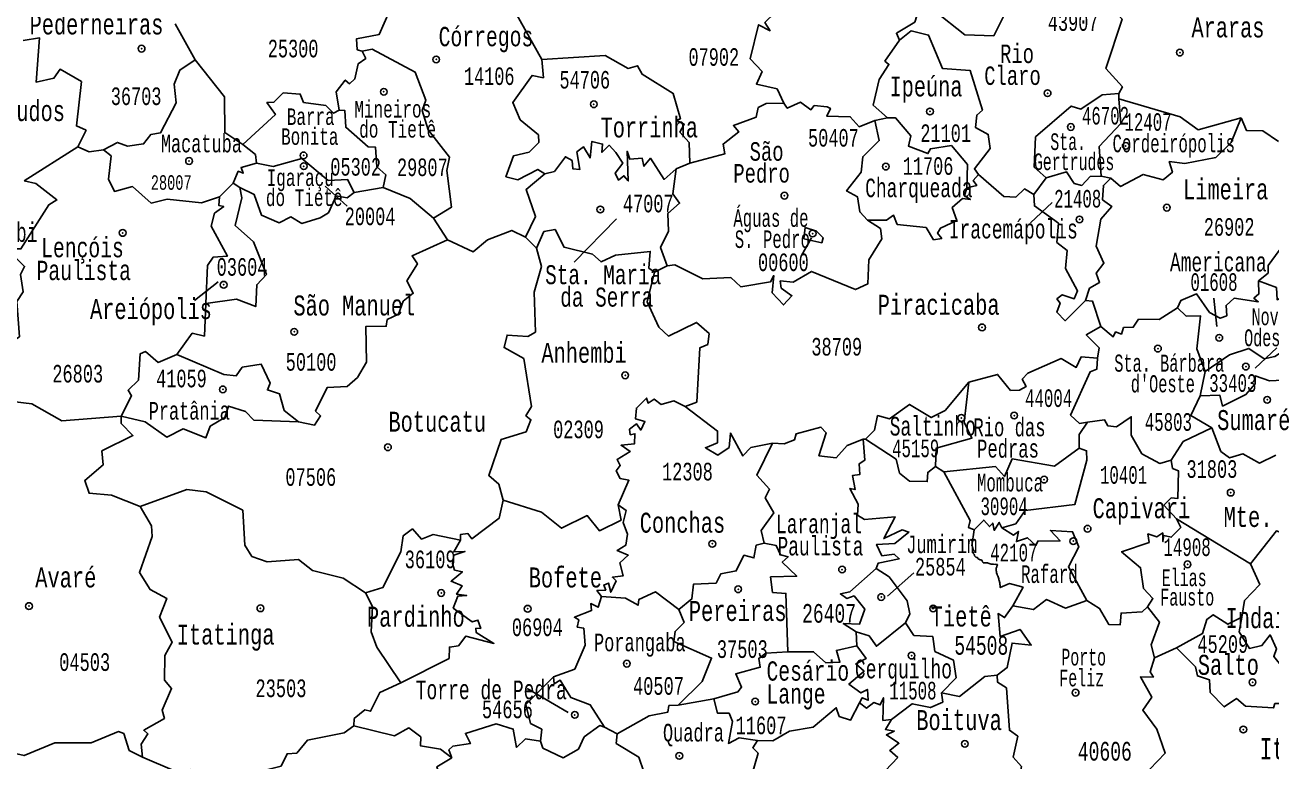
# Model space of a CAD drawing. Header units: millimetres. Extents: x 9851 to 10267, y 23387 to 23778.
# Drawn here: x 10101.44 to 10118.13, y 23491.73 to 23501.6 of the extents above; entities that cross this region are included whole.
import ezdxf
from ezdxf.enums import TextEntityAlignment as Align

# ---------------------------------------------------------------- set-up
doc = ezdxf.new("R2010")
doc.units = ezdxf.units.MM
doc.layers.add('3', color=7, linetype='Continuous')
doc.styles.add('MONOTXT', font='MONOTXT', dxfattribs={"height": 0.2})

# ---------------------------------------------------------------- blocks, each defined once
blk = doc.blocks.new('SEDE')
at = {"layer": '3', "color": 7, "linetype": 'Continuous'}
blk.add_circle((0, 0), 0.00451, dxfattribs=at)

msp = doc.modelspace()

# ---------------------------------------------------------------- linework, layer by layer
at = {"color": 7, "linetype": 'Continuous'}
for p, q in [((10103.45, 23501.61), (10103.722, 23501.125)), ((10116.092, 23500.675), (10116.091, 23500.606)), ((10112.993, 23500.35), (10112.823, 23500.312)), ((10102.148, 23499.961), (10101.431, 23499.504)), ((10110.348, 23499.743), (10110.162, 23499.667)), ((10104.231, 23499.472), (10104.047, 23499.289)), ((10104.317, 23499.416), (10104.231, 23499.472)), ((10114.953, 23499.321), (10115.118, 23499.545)), ((10115.857, 23499.57), (10115.984, 23499.54)), ((10105.755, 23499.164), (10105.463, 23499.435)), ((10106.237, 23499.415), (10105.848, 23499.351)), ((10115.199, 23499.215), (10114.909, 23498.941)), ((10107.102, 23498.715), (10106.912, 23499.004)), ((10108.796, 23498.417), (10109.364, 23498.998)), ((10108.143, 23498.749), (10108.294, 23498.602)), ((10111.974, 23498.74), (10111.84, 23498.507)), ((10110.044, 23498.367), (10109.871, 23498.281)), ((10103.71, 23497.902), (10104.026, 23498.153)), ((10117.406, 23497.554), (10117.366, 23497.935)), ((10117.92, 23496.995), (10118.209, 23497.269)), ((10117.248, 23496.95), (10117.181, 23496.625)), ((10112.701, 23496.042), (10112.667, 23496.042)), ((10113.638, 23495.676), (10113.749, 23495.606)), ((10116.863, 23494.976), (10117.857, 23494.374)), ((10113.345, 23494.25), (10112.993, 23493.939)), ((10112.574, 23493.461), (10112.585, 23493.275)), ((10116.867, 23493.247), (10116.572, 23493.114)), ((10108.717, 23492.381), (10108.169, 23492.701)), ((10110.668, 23492.564), (10110.19, 23492.478)), ((10109.373, 23492.093), (10109.205, 23492.182))]:
    msp.add_line(p, q, dxfattribs=at)
for points in [[(10111.76, 23503.222), (10111.728, 23503.083), (10111.959, 23502.682), (10111.773, 23502.621), (10111.702, 23502.499), (10111.664, 23502.215), (10111.509, 23502.012), (10111.487, 23501.763), (10111.351, 23501.627), (10111.422, 23501.516), (10111.267, 23501.598), (10111.155, 23501.14), (10111.313, 23500.972), (10111.239, 23500.802), (10111.515, 23500.739), (10111.605, 23500.546)], [(10107.335, 23502.988), (10107.232, 23502.82), (10107.06, 23502.937), (10106.789, 23502.839), (10106.185, 23501.468), (10105.879, 23501.407), (10105.892, 23501.262), (10105.956, 23501.243)], [(10107.601, 23502.823), (10107.492, 23502.62), (10107.547, 23502.471), (10107.459, 23502.134), (10107.589, 23502.132), (10107.615, 23502.067), (10107.651, 23502.146), (10107.833, 23502.115), (10107.767, 23501.938), (10107.907, 23501.951), (10108.363, 23501.13)], [(10113.623, 23501.783), (10114.03, 23501.461), (10114.418, 23501.447), (10114.6, 23501.816), (10114.81, 23502.012), (10114.824, 23502.306), (10115.232, 23502.369), (10116.058, 23502.347)], [(10116.054, 23502.335), (10116.132, 23501.849), (10116.081, 23501.734), (10116.135, 23501.67), (10115.919, 23501.011), (10116.14, 23500.765), (10116.092, 23500.675)], [(10113.623, 23501.783), (10113.549, 23501.735), (10113.411, 23501.79), (10113.358, 23501.634), (10113.114, 23501.483), (10113.154, 23501.392)], [(10114.213, 23499.592), (10114.157, 23499.665), (10114.369, 23499.938), (10114.343, 23500.127), (10114.173, 23500.219), (10114.19, 23500.387), (10114.266, 23500.454), (10114.1, 23500.985), (10113.731, 23501.01), (10113.543, 23501.459), (10113.31, 23501.517), (10113.154, 23501.392)], [(10101.415, 23501.387), (10101.636, 23501.42), (10101.59, 23500.828), (10101.828, 23500.88), (10101.911, 23501), (10102.197, 23500.836), (10102.13, 23500.242), (10102.258, 23500.184), (10102.148, 23499.961)], [(10113.154, 23501.392), (10112.96, 23501.11), (10113.013, 23501.065), (10112.881, 23500.864), (10112.804, 23500.521), (10112.993, 23500.35)], [(10103.722, 23501.125), (10103.513, 23500.99), (10103.44, 23500.803), (10103.467, 23500.553), (10103.257, 23500.15), (10103.124, 23500.125), (10103.028, 23500.001), (10102.815, 23499.968), (10102.678, 23500.021), (10102.491, 23499.92)], [(10103.722, 23501.125), (10104.115, 23500.63), (10104.117, 23500.151), (10104.358, 23499.993)], [(10105.956, 23501.243), (10106.004, 23501.146), (10105.904, 23501.074), (10105.86, 23500.872), (10105.788, 23500.806), (10105.73, 23500.856), (10105.609, 23500.698), (10105.651, 23500.451)], [(10106.912, 23499.004), (10107.152, 23499.151), (10107.089, 23499.645), (10107.127, 23499.822), (10106.843, 23500.187), (10106.762, 23500.45), (10106.81, 23500.586), (10106.668, 23500.963), (10106.093, 23501.269), (10105.956, 23501.243)], [(10108.363, 23501.13), (10108.384, 23500.887), (10108.234, 23500.919), (10107.975, 23500.554), (10108.074, 23500.324), (10108.317, 23500.12), (10108.322, 23500.017), (10108.192, 23499.89), (10107.984, 23499.839), (10107.883, 23499.561), (10108.04, 23499.519), (10108.308, 23499.658), (10108.404, 23499.599)], [(10108.363, 23501.13), (10109.21, 23501.186), (10109.519, 23501.013), (10109.647, 23501.048), (10109.706, 23500.934), (10110.123, 23500.677), (10110.219, 23500.337), (10110.163, 23500.317), (10110.272, 23500.263), (10110.213, 23500.157), (10110.335, 23500.02), (10110.348, 23499.743)], [(10105.651, 23500.451), (10105.573, 23500.411), (10105.471, 23500.514), (10105.172, 23500.556), (10105.127, 23500.669), (10104.899, 23500.686), (10104.774, 23500.558), (10104.68, 23500.555), (10104.796, 23500.393), (10104.358, 23499.993)], [(10116.092, 23500.675), (10115.869, 23500.657), (10115.584, 23500.467), (10115.455, 23500.508), (10114.976, 23500.093), (10114.96, 23499.69), (10115.118, 23499.545)], [(10106.237, 23499.415), (10106.273, 23499.585), (10106.155, 23499.694), (10106.135, 23499.957), (10106.039, 23499.961), (10105.738, 23500.223), (10105.725, 23500.446), (10105.651, 23500.451)], [(10111.605, 23500.546), (10111.368, 23500.544), (10111.261, 23500.487), (10111.233, 23500.358), (10110.929, 23500.247), (10111.001, 23500.16), (10110.791, 23499.997), (10110.813, 23499.866), (10110.348, 23499.743)], [(10112.823, 23500.312), (10112.615, 23500.231), (10112.494, 23500.365), (10112.18, 23500.374), (10112.23, 23500.476), (10112.184, 23500.498), (10112.012, 23500.515), (10111.967, 23500.458), (10111.83, 23500.56), (10111.652, 23500.478), (10111.605, 23500.546)], [(10116.091, 23500.606), (10116.121, 23500.273), (10115.827, 23499.965), (10115.857, 23499.57)], [(10117.733, 23500.35), (10117.157, 23500.191), (10116.914, 23500.364), (10116.091, 23500.606)], [(10112.823, 23500.312), (10112.884, 23500.046), (10112.663, 23499.828), (10112.639, 23499.622), (10112.445, 23499.37), (10112.591, 23499.292), (10112.622, 23499.089), (10112.724, 23498.977)], [(10112.993, 23500.35), (10113.103, 23500.349), (10113.308, 23500.11), (10113.275, 23499.972), (10113.536, 23499.871), (10113.569, 23499.935), (10113.849, 23499.977), (10114.067, 23499.723), (10114.056, 23499.413)], [(10117.733, 23500.35), (10117.595, 23500.021), (10117.394, 23499.819), (10116.976, 23499.736), (10116.768, 23499.763), (10116.811, 23499.62), (10116.688, 23499.517), (10116.418, 23499.592), (10116.113, 23499.431), (10115.984, 23499.54)], [(10118.233, 23500.034), (10118.02, 23500.174), (10117.802, 23500.181), (10117.733, 23500.35)], [(10102.491, 23499.92), (10102.298, 23499.896), (10102.148, 23499.961)], [(10104.358, 23499.993), (10104.526, 23499.858), (10104.541, 23499.741)], [(10110.162, 23499.667), (10110, 23499.525), (10109.817, 23499.808), (10109.73, 23499.701), (10109.706, 23499.81), (10109.544, 23499.795), (10109.505, 23499.901), (10109.521, 23499.505), (10109.463, 23499.574), (10109.39, 23499.515), (10109.347, 23499.61), (10109.448, 23499.742), (10109.356, 23499.884), (10109.266, 23499.983), (10109.169, 23499.887), (10109.177, 23499.999), (10109.034, 23500.033), (10109.009, 23499.813), (10108.921, 23499.963), (10108.834, 23499.894), (10108.873, 23499.659), (10108.78, 23499.666), (10108.77, 23499.776), (10108.679, 23499.828), (10108.532, 23499.629), (10108.404, 23499.599)], [(10102.491, 23499.92), (10102.597, 23499.839), (10102.558, 23499.527), (10102.638, 23499.364), (10102.88, 23499.429), (10103.132, 23499.208), (10103.345, 23499.262), (10103.804, 23499.209), (10104.047, 23499.289)], [(10105.848, 23499.351), (10105.761, 23499.523), (10105.501, 23499.511), (10105.15, 23499.806), (10104.765, 23499.698), (10104.541, 23499.741)], [(10104.541, 23499.741), (10104.336, 23499.682), (10104.365, 23499.607), (10104.297, 23499.635), (10104.231, 23499.472)], [(10110.162, 23499.667), (10110.119, 23499.331), (10110.209, 23499.205), (10110.051, 23499.066), (10110.061, 23498.832), (10109.955, 23498.61), (10110.044, 23498.367)], [(10115.118, 23499.545), (10115.391, 23499.628), (10115.496, 23499.471), (10115.596, 23499.445), (10115.708, 23499.562), (10115.857, 23499.57)], [(10101.272, 23496.55), (10101.296, 23496.632), (10101.166, 23496.697), (10101.115, 23496.905), (10101.222, 23497.321), (10101.366, 23497.417), (10101.33, 23497.89), (10101.415, 23498.016), (10101.381, 23498.25), (10101.434, 23498.359), (10101.302, 23498.49), (10101.309, 23498.592), (10101.385, 23498.592), (10101.76, 23499.185), (10101.869, 23499.25), (10101.584, 23499.471), (10101.431, 23499.504)], [(10108.404, 23499.599), (10108.152, 23499.391), (10108.279, 23499.027), (10108.143, 23498.749)], [(10114.213, 23499.592), (10114.142, 23499.511), (10114.19, 23499.444), (10114.056, 23499.413)], [(10114.953, 23499.321), (10114.831, 23499.398), (10114.711, 23499.286), (10114.552, 23499.295), (10114.213, 23499.592)], [(10115.984, 23499.54), (10115.886, 23499.443), (10115.873, 23499.253), (10115.999, 23499.161), (10115.852, 23498.992), (10115.79, 23498.629), (10115.892, 23498.403), (10115.79, 23498.268), (10115.835, 23498.145), (10115.7, 23498.065), (10115.644, 23497.903)], [(10104.317, 23499.416), (10104.347, 23499.277), (10104.258, 23498.908), (10104.501, 23498.688), (10104.675, 23498.25), (10104.546, 23498.113), (10104.532, 23497.82), (10104.275, 23497.918), (10103.864, 23497.863)], [(10104.047, 23499.289), (10104.036, 23499.177), (10104.102, 23499.163), (10103.979, 23499.072), (10103.933, 23498.898), (10104.152, 23498.497), (10103.96, 23498.481), (10103.884, 23498.371), (10103.864, 23497.863)], [(10105.848, 23499.351), (10105.758, 23499.277), (10105.608, 23499.305), (10105.507, 23499.077), (10105.393, 23499.011), (10105.149, 23498.935), (10105.003, 23499.021), (10104.847, 23498.944), (10104.609, 23499.045), (10104.51, 23499.323), (10104.317, 23499.416)], [(10106.912, 23499.004), (10106.599, 23499.268), (10106.237, 23499.415)], [(10114.056, 23499.413), (10114.026, 23499.304), (10114.104, 23499.257), (10113.997, 23499.267), (10113.861, 23499.149), (10113.922, 23498.973), (10113.703, 23498.869), (10113.664, 23498.803), (10113.72, 23498.734), (10113.612, 23498.717), (10113.511, 23498.878), (10113.125, 23498.921), (10113.075, 23499.044), (10112.982, 23498.979), (10112.724, 23498.977)], [(10115.644, 23497.903), (10115.372, 23497.63), (10115.26, 23497.744), (10115.307, 23497.868), (10115.263, 23497.922), (10115.335, 23497.979), (10115.492, 23497.922), (10115.539, 23498.03), (10115.377, 23498.33), (10115.399, 23498.574), (10115.264, 23498.68), (10115.285, 23498.937), (10114.962, 23499.169), (10114.953, 23499.321)], [(10110.044, 23498.367), (10110.147, 23498.378), (10110.52, 23498.19), (10110.897, 23498.208), (10111.028, 23498.087), (10111.428, 23498.154), (10111.469, 23498.235), (10111.451, 23498.005), (10111.602, 23497.842), (10111.714, 23497.965), (10111.568, 23498.068), (10111.558, 23498.164), (10111.731, 23498.148), (10111.974, 23498.292), (10112.563, 23498.049), (10112.73, 23498.124), (10112.743, 23498.448), (10112.919, 23498.73), (10112.902, 23498.865), (10112.724, 23498.977)], [(10118.485, 23499.097), (10118.431, 23498.985), (10118.325, 23498.966), (10118.479, 23498.748), (10118.24, 23498.572), (10118.091, 23498.373), (10118.092, 23498.269), (10117.965, 23498.165)], [(10108.143, 23498.749), (10107.96, 23498.842), (10107.637, 23498.716), (10107.443, 23498.556), (10107.102, 23498.715)], [(10109.871, 23498.281), (10109.797, 23498.333), (10109.816, 23498.559), (10109.35, 23498.511), (10109.157, 23498.418), (10109.042, 23498.523), (10108.661, 23498.616), (10108.542, 23498.855), (10108.392, 23498.826), (10108.294, 23498.602)], [(10112.113, 23498.674), (10112.134, 23498.74), (10112.043, 23498.829), (10111.889, 23498.882), (10111.875, 23498.729), (10112.113, 23498.674)], [(10107.102, 23498.715), (10106.625, 23498.499), (10106.696, 23498.391), (10106.556, 23498.165), (10106.641, 23497.999), (10106.506, 23497.891), (10106.443, 23497.717), (10106.292, 23497.647), (10106.28, 23497.556), (10106.007, 23497.554), (10106.015, 23497.075), (10105.894, 23496.871), (10105.757, 23496.751), (10105.486, 23496.734), (10105.333, 23496.419), (10105.399, 23496.355), (10105.318, 23496.229), (10105.103, 23496.274)], [(10108.294, 23498.602), (10108.36, 23498.357), (10108.259, 23498.014), (10108.28, 23497.479), (10108.174, 23497.42), (10107.898, 23497.438), (10107.859, 23497.27), (10108.123, 23497.123), (10108.224, 23496.483), (10108.151, 23496.358), (10108.217, 23496.304), (10108.152, 23496.143), (10107.818, 23496.038), (10107.653, 23495.555), (10107.788, 23495.44), (10107.846, 23495.228)], [(10109.871, 23498.281), (10109.775, 23497.884), (10109.931, 23497.544), (10110.062, 23497.425), (10110.437, 23497.607), (10110.607, 23497.458), (10110.586, 23497.314), (10110.481, 23497.269), (10110.439, 23496.541), (10110.285, 23496.48)], [(10117.965, 23498.165), (10117.97, 23497.991), (10117.901, 23497.933), (10117.959, 23497.885), (10117.638, 23497.931), (10117.53, 23497.836), (10117.537, 23497.697), (10117.45, 23497.664), (10117.308, 23497.741), (10117.131, 23497.992), (10116.925, 23497.902), (10116.879, 23497.804)], [(10117.965, 23498.165), (10118.203, 23498.074), (10118.212, 23497.911), (10118.37, 23497.994), (10118.708, 23497.824), (10118.819, 23497.507)], [(10103.864, 23497.863), (10103.843, 23497.424), (10103.682, 23497.463), (10103.474, 23497.179)], [(10115.644, 23497.903), (10115.74, 23497.892), (10115.852, 23497.555)], [(10116.879, 23497.804), (10116.631, 23497.649), (10116.358, 23497.65), (10116.285, 23497.544), (10116.156, 23497.538), (10116.127, 23497.451), (10116.049, 23497.48), (10116.017, 23497.417), (10115.852, 23497.555)], [(10116.879, 23497.804), (10116.996, 23497.693), (10117.188, 23497.696), (10117.139, 23497.254), (10117.248, 23496.95)], [(10115.852, 23497.555), (10115.655, 23497.441), (10115.827, 23497.267), (10115.807, 23497.129)], [(10118.651, 23497.388), (10118.491, 23497.488), (10118.434, 23497.317), (10118.18, 23497.151), (10118.041, 23497.12), (10117.836, 23497.26), (10117.574, 23497.174), (10117.248, 23496.95)], [(10103.474, 23497.179), (10103.223, 23497.073), (10103.056, 23497.218), (10102.985, 23497.189), (10102.96, 23496.833), (10102.822, 23496.7), (10102.868, 23496.623), (10102.73, 23496.351)], [(10103.474, 23497.179), (10104.104, 23496.911), (10104.27, 23496.893), (10104.35, 23497.007), (10104.605, 23497.047), (10104.725, 23496.796), (10104.688, 23496.703), (10104.85, 23496.649), (10104.912, 23496.428), (10105.103, 23496.274)], [(10115.807, 23497.129), (10115.588, 23497.148), (10115.523, 23497.005), (10115.318, 23497.123), (10114.874, 23496.926), (10114.798, 23496.849), (10114.849, 23496.748), (10114.763, 23496.7), (10114.642, 23496.697), (10114.469, 23496.911), (10114.084, 23496.807)], [(10115.807, 23497.129), (10115.8, 23496.983), (10115.708, 23496.945), (10115.447, 23496.366), (10115.564, 23496.254), (10115.674, 23496.272)], [(10114.084, 23496.807), (10113.766, 23496.429), (10113.58, 23496.332), (10113.289, 23496.51), (10113.022, 23496.315), (10112.862, 23496.359), (10112.818, 23496.165), (10112.701, 23496.042)], [(10114.084, 23496.807), (10114.02, 23496.273), (10114.125, 23496.059), (10113.644, 23495.922), (10113.638, 23495.676)], [(10118.642, 23496.851), (10118.445, 23496.904), (10118.381, 23496.84), (10118.112, 23496.826), (10117.917, 23496.891), (10117.917, 23496.785), (10117.794, 23496.641), (10117.482, 23496.487), (10117.446, 23496.631), (10117.181, 23496.625)], [(10117.181, 23496.625), (10117.057, 23496.359), (10117.338, 23496.196)], [(10102.73, 23496.351), (10101.932, 23496.29), (10101.534, 23496.518), (10101.272, 23496.55)], [(10105.103, 23496.274), (10104.506, 23496.297), (10104.394, 23496.412), (10104.166, 23496.487), (10104.119, 23496.336), (10103.923, 23496.217), (10103.865, 23496.062), (10103.561, 23496.181), (10103.341, 23496.072), (10103.049, 23496.275), (10102.73, 23496.351)], [(10110.285, 23496.48), (10110.133, 23496.556), (10109.962, 23496.509), (10109.87, 23496.581), (10109.787, 23496.527), (10109.766, 23496.593), (10109.631, 23496.459), (10109.617, 23496.316), (10109.744, 23496.279), (10109.689, 23496.165), (10109.631, 23496.251), (10109.54, 23496.177), (10109.548, 23496.103), (10109.61, 23496.116), (10109.607, 23495.982), (10109.425, 23495.962), (10109.549, 23495.877), (10109.371, 23495.772), (10109.414, 23495.69), (10109.36, 23495.619), (10109.414, 23495.516), (10109.531, 23495.492), (10109.385, 23495.162)], [(10110.285, 23496.48), (10110.717, 23496.151), (10110.716, 23495.995), (10110.555, 23495.929), (10110.721, 23495.831), (10110.873, 23495.933), (10110.889, 23496.124), (10111.058, 23495.82), (10111.164, 23495.93), (10111.453, 23495.992)], [(10102.73, 23496.351), (10102.727, 23496.254), (10102.887, 23496.093), (10102.47, 23495.887), (10102.487, 23495.699), (10102.24, 23495.491), (10102.298, 23495.319), (10102.601, 23495.293), (10102.983, 23495.143)], [(10116.795, 23495.763), (10116.642, 23495.718), (10116.402, 23495.847), (10116.259, 23496.096), (10116.258, 23496.344), (10116.062, 23496.21), (10115.944, 23496.223), (10115.902, 23496.302), (10115.674, 23496.272)], [(10111.453, 23495.992), (10111.608, 23495.981), (10111.749, 23496.034), (10111.77, 23496.117), (10112.101, 23496.205), (10112.174, 23496.127), (10112.076, 23495.821), (10112.305, 23495.792), (10112.452, 23495.957), (10112.667, 23496.042)], [(10115.674, 23496.272), (10115.562, 23496.106), (10115.561, 23495.924)], [(10117.338, 23496.196), (10116.956, 23496.012), (10116.795, 23495.763)], [(10117.338, 23496.196), (10117.458, 23495.88), (10117.574, 23495.795), (10117.754, 23495.845), (10117.976, 23495.72), (10118.197, 23495.828)], [(10111.453, 23495.992), (10111.243, 23495.561), (10111.415, 23495.373), (10111.355, 23495.259), (10111.471, 23495.056), (10111.3, 23494.821), (10111.342, 23494.648)], [(10112.841, 23494.311), (10112.87, 23494.383), (10113.151, 23494.44), (10113.082, 23494.504), (10112.92, 23494.481), (10112.848, 23494.634), (10113.09, 23494.647), (10113.28, 23494.798), (10113.192, 23494.827), (10112.944, 23494.712), (10113.095, 23495.004), (10112.687, 23494.969), (10112.59, 23495.023), (10112.601, 23495.171), (10112.49, 23495.383), (10112.559, 23495.367), (10112.525, 23495.557), (10112.624, 23495.571), (10112.616, 23495.715), (10112.688, 23495.761), (10112.667, 23496.042)], [(10112.701, 23496.042), (10113.112, 23495.775), (10113.153, 23495.59), (10113.29, 23495.482), (10113.527, 23495.474), (10113.533, 23495.598), (10113.638, 23495.676)], [(10115.561, 23495.924), (10115.23, 23495.683), (10114.663, 23495.779), (10114.559, 23495.543), (10114.441, 23495.675), (10113.749, 23495.606)], [(10115.561, 23495.924), (10115.661, 23495.888), (10115.662, 23495.761), (10115.505, 23495.169), (10114.838, 23495.088), (10114.712, 23494.911), (10114.525, 23494.856)], [(10116.795, 23495.763), (10116.813, 23495.651), (10116.892, 23495.619), (10116.883, 23495.249), (10116.795, 23495.258), (10116.696, 23495.158), (10116.863, 23494.976)], [(10113.749, 23495.606), (10114.101, 23494.953), (10114.08, 23494.859), (10114.153, 23494.829)], [(10106.002, 23493.986), (10105.704, 23494.181), (10105.291, 23494.282), (10105.102, 23494.432), (10104.684, 23494.399), (10104.48, 23494.472), (10104.386, 23494.624), (10104.36, 23495.09), (10103.868, 23495.338), (10103.609, 23495.37), (10102.983, 23495.143)], [(10102.983, 23495.143), (10103.135, 23494.884), (10103.145, 23494.737), (10102.974, 23494.258), (10103.116, 23494.028), (10103.341, 23493.907), (10103.243, 23493.656), (10103.414, 23493.323), (10103.314, 23493.146), (10103.31, 23492.815), (10103.404, 23492.704), (10103.278, 23492.411), (10103.308, 23492.301), (10103.032, 23492.143), (10103.087, 23492.093), (10102.998, 23491.955), (10103.016, 23491.78)], [(10107.846, 23495.228), (10107.79, 23494.984), (10107.425, 23494.71), (10107.373, 23494.779), (10107.275, 23494.767), (10107.275, 23494.691)], [(10109.385, 23495.162), (10109.426, 23494.958), (10109.134, 23494.816), (10108.972, 23495.019), (10108.629, 23494.849), (10108.357, 23495.066), (10107.846, 23495.228)], [(10109.385, 23495.162), (10109.491, 23495.088), (10109.455, 23494.925), (10109.509, 23494.77), (10109.488, 23494.621), (10109.372, 23494.551), (10109.522, 23494.488), (10109.409, 23494.388), (10109.454, 23494.212), (10109.309, 23494.194), (10109.359, 23494.147), (10109.287, 23493.992), (10109.258, 23494.114), (10109.194, 23494.088), (10109.219, 23494.022), (10109.101, 23494.014), (10109.162, 23493.937)], [(10114.525, 23494.856), (10114.491, 23494.927), (10114.424, 23494.821), (10114.403, 23494.918), (10114.359, 23494.871), (10114.284, 23494.959), (10114.153, 23494.829)], [(10116.863, 23494.976), (10116.922, 23494.86), (10116.794, 23494.729), (10116.695, 23494.754), (10116.683, 23494.672), (10116.681, 23494.788), (10116.601, 23494.733), (10116.482, 23494.774), (10116.498, 23494.659), (10116.129, 23494.534), (10116.384, 23494.32), (10116.425, 23494.04), (10116.548, 23493.906), (10116.477, 23493.797)], [(10107.275, 23494.691), (10106.907, 23494.767), (10106.752, 23494.703), (10106.629, 23494.84), (10106.508, 23494.748), (10106.474, 23494.535), (10106.236, 23494.056), (10106.002, 23493.986)], [(10114.153, 23494.829), (10114.125, 23494.616), (10114.131, 23494.607), (10114.131, 23494.602), (10114.134, 23494.594), (10114.135, 23494.592), (10114.137, 23494.587), (10114.139, 23494.58), (10114.14, 23494.576), (10114.141, 23494.571), (10114.143, 23494.567), (10114.145, 23494.561), (10114.15, 23494.555), (10114.152, 23494.551), (10114.155, 23494.544), (10114.156, 23494.541), (10114.157, 23494.536), (10114.154, 23494.532), (10114.151, 23494.526), (10114.147, 23494.523), (10114.144, 23494.518), (10114.142, 23494.511), (10114.145, 23494.507), (10114.151, 23494.503), (10114.156, 23494.498), (10114.158, 23494.492), (10114.158, 23494.489), (10114.157, 23494.486), (10114.159, 23494.481), (10114.164, 23494.476), (10114.169, 23494.472), (10114.174, 23494.468), (10114.179, 23494.463), (10114.182, 23494.46), (10114.188, 23494.459), (10114.194, 23494.457), (10114.198, 23494.456), (10114.202, 23494.451), (10114.204, 23494.445), (10114.206, 23494.442), (10114.21, 23494.438), (10114.218, 23494.437), (10114.228, 23494.432), (10114.237, 23494.428), (10114.246, 23494.425), (10114.252, 23494.423), (10114.258, 23494.42), (10114.261, 23494.415), (10114.264, 23494.409), (10114.266, 23494.406), (10114.268, 23494.401), (10114.27, 23494.396), (10114.273, 23494.393), (10114.275, 23494.388), (10114.277, 23494.386), (10114.281, 23494.385), (10114.289, 23494.386), (10114.294, 23494.386), (10114.301, 23494.386), (10114.307, 23494.387), (10114.311, 23494.388), (10114.317, 23494.387), (10114.324, 23494.387), (10114.335, 23494.384), (10114.344, 23494.382), (10114.355, 23494.379), (10114.369, 23494.374), (10114.381, 23494.37), (10114.387, 23494.369), (10114.395, 23494.367), (10114.402, 23494.367), (10114.411, 23494.37), (10114.434, 23494.366), (10114.442, 23494.368), (10114.458, 23494.366), (10114.462, 23494.367), (10114.465, 23494.361), (10114.463, 23494.352), (10114.46, 23494.342), (10114.458, 23494.333), (10114.453, 23494.324), (10114.451, 23494.316), (10114.451, 23494.31), (10114.451, 23494.304), (10114.451, 23494.295), (10114.451, 23494.286), (10114.451, 23494.28), (10114.452, 23494.272), (10114.454, 23494.26), (10114.455, 23494.253), (10114.456, 23494.248), (10114.461, 23494.233), (10114.464, 23494.223), (10114.471, 23494.212), (10114.476, 23494.199), (10114.482, 23494.186), (10114.485, 23494.173), (10114.487, 23494.16), (10114.489, 23494.15), (10114.493, 23494.136), (10114.495, 23494.131), (10114.497, 23494.12), (10114.499, 23494.112), (10114.5, 23494.096), (10114.501, 23494.089), (10114.502, 23494.082), (10114.503, 23494.073), (10114.505, 23494.055), (10114.626, 23494.109), (10114.809, 23494.059), (10114.673, 23493.81)], [(10114.525, 23494.856), (10114.683, 23494.759), (10114.747, 23494.807), (10114.72, 23494.672), (10114.871, 23494.723), (10114.982, 23494.62), (10115.007, 23494.678), (10115.305, 23494.679), (10115.177, 23494.821), (10115.473, 23494.802), (10115.556, 23494.6), (10115.417, 23494.331), (10115.665, 23493.881)], [(10118.427, 23494.728), (10118.203, 23494.814), (10117.857, 23494.374)], [(10107.275, 23494.691), (10107.183, 23494.535), (10107.333, 23494.54), (10107.187, 23494.49), (10107.167, 23494.379), (10107.194, 23494.289), (10107.299, 23494.266), (10107.148, 23494.139), (10107.295, 23494.08), (10107.221, 23493.965), (10107.358, 23493.95), (10107.237, 23493.941), (10107.176, 23493.78), (10107.432, 23493.595), (10107.508, 23493.619), (10107.546, 23493.507), (10107.48, 23493.51), (10107.485, 23493.451), (10107.722, 23493.306), (10107.345, 23493.404), (10107.246, 23493.276), (10107.126, 23493.256), (10107.122, 23493.106), (10106.474, 23492.778)], [(10111.342, 23494.648), (10111.235, 23494.625), (10111.204, 23494.451), (10111.07, 23494.488), (10110.968, 23494.278), (10110.76, 23494.237), (10110.697, 23494.114), (10110.394, 23494.099), (10110.373, 23493.903), (10110.197, 23493.759)], [(10111.342, 23494.648), (10111.504, 23494.617), (10111.56, 23494.493), (10111.661, 23494.468), (10111.583, 23494.393), (10111.778, 23494.207), (10111.428, 23494.198), (10111.455, 23493.989), (10111.634, 23493.977), (10111.657, 23493.194)], [(10112.841, 23494.311), (10112.49, 23493.996), (10112.363, 23493.97), (10112.449, 23493.91), (10112.547, 23493.943), (10112.688, 23493.764), (10112.619, 23493.566), (10112.4, 23493.574), (10112.574, 23493.461)], [(10112.841, 23494.311), (10113.017, 23494.197), (10113.256, 23493.878), (10113.295, 23493.702), (10113.236, 23493.582)], [(10117.857, 23494.374), (10117.979, 23494.094), (10117.777, 23493.881), (10117.742, 23493.657)], [(10106.002, 23493.986), (10106.095, 23493.8), (10106.079, 23493.463), (10106.152, 23493.256), (10106.474, 23492.778)], [(10110.197, 23493.759), (10109.885, 23493.997), (10109.664, 23493.896), (10109.653, 23493.818), (10109.486, 23493.911), (10109.162, 23493.937)], [(10109.162, 23493.937), (10109.116, 23493.792), (10109.018, 23493.84), (10109.031, 23493.747), (10108.8, 23493.658), (10108.86, 23493.621), (10108.837, 23493.525), (10108.924, 23493.51), (10108.944, 23493.281), (10108.804, 23492.963), (10108.52, 23492.859)], [(10114.673, 23493.81), (10114.561, 23493.652), (10114.476, 23493.705), (10114.503, 23493.398), (10114.77, 23493.493), (10114.919, 23493.283), (10114.662, 23493.311), (10114.597, 23492.983), (10114.462, 23492.879)], [(10115.665, 23493.881), (10115.38, 23493.777), (10115.123, 23493.893), (10114.948, 23493.76), (10114.673, 23493.81)], [(10115.665, 23493.881), (10115.835, 23493.776), (10115.96, 23493.558), (10116.112, 23493.556), (10116.122, 23493.713), (10116.407, 23493.731), (10116.477, 23493.797)], [(10116.477, 23493.797), (10116.637, 23493.59), (10116.527, 23493.286), (10116.572, 23493.114)], [(10110.197, 23493.759), (10110.269, 23493.588), (10110.148, 23493.466), (10110.131, 23493.333), (10110.637, 23493.109), (10110.509, 23492.794), (10110.19, 23492.478)], [(10117.742, 23493.657), (10117.553, 23493.564), (10117.357, 23493.69), (10117.269, 23493.627), (10117.211, 23493.437), (10116.867, 23493.247)], [(10117.742, 23493.657), (10117.706, 23493.463), (10117.842, 23493.239), (10118.01, 23493.278), (10118.118, 23493.421), (10118.204, 23493.235), (10118.167, 23493.133), (10118.28, 23492.991), (10118.787, 23492.931)], [(10112.574, 23493.461), (10112.748, 23493.406), (10112.845, 23493.268), (10113.236, 23493.582)], [(10113.236, 23493.582), (10113.347, 23493.413), (10113.6, 23493.397), (10113.63, 23493.2), (10113.876, 23493.083), (10113.914, 23492.845), (10113.716, 23492.644)], [(10112.585, 23493.275), (10112.309, 23493.213), (10112.357, 23493.054), (10112.168, 23493.045), (10112.003, 23493.195), (10111.657, 23493.194)], [(10112.619, 23492.51), (10112.655, 23492.577), (10112.737, 23492.545), (10112.725, 23492.689), (10112.637, 23492.643), (10112.478, 23492.762), (10112.681, 23492.934), (10112.568, 23493.032), (10112.71, 23493.106), (10112.585, 23493.275)], [(10111.657, 23493.194), (10111.364, 23493.175), (10111.27, 23493.106), (10111.289, 23492.986), (10110.96, 23492.899), (10111.039, 23492.719), (10110.99, 23492.659), (10110.668, 23492.564)], [(10116.572, 23493.114), (10116.514, 23492.927), (10116.556, 23492.854), (10116.382, 23492.857), (10116.534, 23492.588), (10116.413, 23492.41), (10116.602, 23492.157), (10116.715, 23491.834), (10116.509, 23491.62), (10116.579, 23491.435), (10116.562, 23491.222)], [(10118.787, 23492.931), (10118.644, 23492.891), (10118.336, 23492.598), (10118.318, 23492.499), (10118.184, 23492.499), (10118.165, 23492.441), (10117.788, 23492.465), (10117.668, 23492.567), (10117.504, 23492.455), (10117.316, 23492.648), (10117.309, 23492.816), (10117.145, 23492.87), (10117.119, 23492.991), (10116.867, 23493.247)], [(10106.474, 23492.778), (10106.192, 23492.648), (10106.07, 23492.397), (10105.993, 23492.416), (10105.848, 23492.298), (10105.847, 23492.2)], [(10108.52, 23492.859), (10108.148, 23492.489), (10108.21, 23492.234), (10108.365, 23492.156), (10108.347, 23491.995)], [(10109.205, 23492.182), (10109.013, 23492.482), (10108.752, 23492.583), (10108.611, 23492.812), (10108.53, 23492.763), (10108.52, 23492.859)], [(10114.462, 23492.879), (10114.299, 23492.861), (10113.956, 23492.597), (10113.716, 23492.644)], [(10114.462, 23492.879), (10114.469, 23492.786), (10114.59, 23492.71), (10114.626, 23492.143), (10114.74, 23492.062), (10114.678, 23491.781), (10114.787, 23491.658), (10114.772, 23491.567), (10115.007, 23491.367), (10114.977, 23491.176)], [(10113.716, 23492.644), (10113.733, 23492.521), (10113.569, 23492.447), (10113.326, 23492.497), (10113.049, 23492.286)], [(10110.19, 23492.478), (10110.065, 23492.473), (10110.052, 23492.387), (10109.802, 23492.337), (10109.373, 23492.093)], [(10110.668, 23492.564), (10110.715, 23492.372), (10110.871, 23492.372), (10110.917, 23492.262), (10110.863, 23491.966), (10111.005, 23492.039), (10111.254, 23492.007)], [(10111.254, 23492.007), (10111.459, 23492.002), (10111.682, 23492.132), (10112, 23492.183), (10112.307, 23492.444), (10112.348, 23492.327), (10112.496, 23492.277), (10112.619, 23492.51)], [(10113.049, 23492.286), (10112.932, 23492.275), (10112.94, 23492.577), (10112.897, 23492.482), (10112.811, 23492.513), (10112.711, 23492.44), (10112.619, 23492.51)], [(10113.391, 23491.488), (10113.274, 23491.5), (10113.178, 23491.419), (10113.152, 23491.585), (10113.089, 23491.517), (10112.965, 23491.604), (10113.132, 23491.776), (10113.023, 23491.87), (10113.146, 23491.969), (10112.98, 23492.081), (10113.084, 23492.132), (10112.965, 23492.154), (10113.049, 23492.286)], [(10103.016, 23491.78), (10102.838, 23491.872), (10102.763, 23492.097), (10102.694, 23492.124), (10102.325, 23491.972), (10101.842, 23491.974), (10101.428, 23491.804), (10100.905, 23491.922)], [(10105.847, 23492.2), (10105.714, 23492.108), (10105.224, 23492.008), (10105.081, 23491.836), (10104.951, 23491.827), (10104.87, 23491.663), (10104.289, 23491.515)], [(10105.847, 23492.2), (10106.388, 23492.068), (10106.582, 23492.173), (10106.745, 23492.053), (10106.737, 23491.935), (10107.006, 23491.891), (10107.156, 23491.773)], [(10108.347, 23491.995), (10108.145, 23492.027), (10108.025, 23491.912), (10107.98, 23492.159), (10107.753, 23492.228), (10107.34, 23492.099), (10107.408, 23491.964), (10107.173, 23491.93), (10107.119, 23491.882), (10107.156, 23491.773)], [(10109.205, 23492.182), (10109.142, 23492.204), (10108.932, 23492.054), (10108.853, 23491.889), (10108.651, 23491.772), (10108.378, 23491.903), (10108.347, 23491.995)], [(10109.373, 23492.093), (10109.358, 23491.967), (10109.663, 23491.78), (10109.73, 23491.587), (10109.843, 23491.614), (10109.942, 23491.524), (10109.93, 23491.314), (10109.84, 23491.261), (10109.925, 23491.071)], [(10109.925, 23491.071), (10110.372, 23491.05), (10110.456, 23490.967), (10110.892, 23491.165), (10110.91, 23491.339), (10111.17, 23491.525), (10111.261, 23491.834), (10111.189, 23491.907), (10111.254, 23492.007)], [(10104.289, 23491.515), (10103.933, 23491.369), (10103.697, 23491.387), (10103.656, 23491.615), (10103.443, 23491.6), (10103.016, 23491.78)], [(10107.156, 23491.773), (10106.958, 23491.654), (10106.982, 23491.574), (10106.901, 23491.496), (10106.894, 23491.366), (10107.072, 23491.368), (10107.198, 23491.049), (10107.065, 23490.715), (10107.429, 23490.566), (10107.472, 23490.47), (10107.542, 23490.575), (10107.733, 23490.645), (10107.808, 23490.354), (10108.072, 23490.301), (10108.106, 23490.119), (10108.239, 23490.114), (10108.316, 23490.02), (10108.489, 23490.082), (10108.715, 23489.92), (10108.859, 23489.981)]]:
    msp.add_lwpolyline(points, dxfattribs=at)
for p in [(10103.002, 23501.277), (10106.949, 23501.132), (10116.91, 23501.224), (10106.247, 23500.699), (10115.138, 23500.68), (10109.06, 23500.532), (10113.563, 23500.435), (10115.449, 23500.227), (10116.185, 23499.974), (10105.172, 23499.846), (10103.638, 23499.771), (10105.174, 23499.702), (10112.972, 23499.696), (10111.613, 23499.307), (10109.147, 23499.121), (10116.735, 23499.146), (10115.566, 23498.988), (10102.749, 23498.807), (10111.991, 23498.799), (10104.102, 23498.113), (10105.047, 23497.482), (10114.26, 23497.541), (10117.438, 23497.402), (10116.616, 23497.257), (10117.794, 23497.016), (10109.48, 23496.899), (10104.091, 23496.71), (10118.08, 23496.571), (10113.983, 23496.327), (10114.691, 23496.36), (10106.302, 23495.935), (10115.091, 23495.502), (10117.591, 23495.327), (10115.674, 23494.843), (10110.647, 23494.641), (10115.483, 23494.677), (10112.385, 23494.296), (10117.013, 23494.366), (10107.016, 23493.982), (10110.994, 23494.032), (10101.494, 23493.807), (10104.594, 23493.777), (10108.174, 23493.771), (10112.91, 23493.927), (10113.605, 23493.774), (10113.316, 23493.143), (10109.502, 23493.035), (10117.883, 23492.785), (10115.513, 23492.646), (10111.222, 23492.527), (10108.805, 23492.349), (10117.76, 23492.152), (10114.03, 23491.96), (10110.205, 23491.799)]:
    msp.add_point(p, dxfattribs=at)

# ---------------------------------------------------------------- block references
for p, xscale, yscale, zscale, rotation in [((10103.002, 23501.277), 10, 10, 10, 359.8132364894036), ((10106.949, 23501.132), 10, 10, 10, 359.9458386584428), ((10116.91, 23501.224), 9.99998006381969, 9.99998006381969, 10, 0.2804134367567439), ((10106.247, 23500.699), 10.00001055408791, 10.00001055408791, 10, 359.9167569866531), ((10115.138, 23500.68), 9.99997800274004, 9.99997800274004, 10, 0.2161128091534009), ((10109.06, 23500.532), 10, 10, 10, 0.01040538387525877), ((10113.563, 23500.435), 10, 10, 10, 0.1608835711048208), ((10115.449, 23500.227), 9.999981739029357, 9.999981739029357, 10, 0.2217156786086688), ((10116.185, 23499.974), 10, 10, 10, 0.243860310590447), ((10103.638, 23499.771), 9.999999999999998, 9.999999999999998, 9.999999999999998, 359.8167049307118), ((10105.172, 23499.846), 9.999979147880714, 9.999979147880714, 10, 359.8700657201762), ((10105.174, 23499.702), 9.999979785395062, 9.999979785395062, 10, 359.8684648927504), ((10112.972, 23499.696), 9.999980430715674, 9.999980430715674, 10, 0.1331359344702392), ((10111.613, 23499.307), 10.00001048654197, 10.00001048654197, 10, 0.08297620919065034), ((10109.147, 23499.121), 10, 10, 10, 359.997331952825), ((10116.735, 23499.146), 10, 10, 10, 0.2537319909198689), ((10115.566, 23498.988), 10.00002247653792, 10.00002247653792, 10, 0.212910176160014), ((10102.749, 23498.807), 9.99998464991013, 9.99998464991013, 10, 359.7740154713135), ((10111.991, 23498.799), 10.00001245979436, 10.00001245979436, 10, 0.09044672416484878), ((10104.102, 23498.113), 10, 10, 10, 359.8121692769676), ((10105.047, 23497.482), 10, 10, 10, 359.8372488020717), ((10114.26, 23497.541), 9.99998940524318, 9.99998940524318, 10, 0.1536798644753726), ((10117.438, 23497.402), 10, 10, 10, 0.2598684332990391), ((10116.616, 23497.257), 9.999987803544048, 9.999987803544048, 10, 0.2305201791441425), ((10109.48, 23496.899), 10, 10, 10, 359.9831913032681), ((10117.794, 23497.016), 10.00001615768998, 10.00001615768998, 10, 0.2678724795952185), ((10104.091, 23496.71), 10.0000177164501, 10.0000177164501, 10, 359.7945602911427), ((10118.08, 23496.571), 10.00002033328438, 10.00002033328438, 10, 0.2729417035281895), ((10113.983, 23496.327), 9.999979572022921, 9.999979572022921, 10, 0.1310014981303928), ((10114.691, 23496.36), 10, 10, 10, 0.1555474925957601), ((10106.302, 23495.935), 9.999982525730529, 9.999982525730529, 10, 359.8617947807145), ((10115.091, 23495.502), 10, 10, 10, 0.1600831595041185), ((10117.591, 23495.327), 10, 10, 10, 0.2435935082158061), ((10115.674, 23494.843), 10, 10, 10, 0.1728897374050238), ((10110.647, 23494.641), 10, 10, 10, 359.997331952825), ((10115.483, 23494.677), 10, 10, 10, 0.1646188244060949), ((10112.385, 23494.296), 10, 10, 10, 0.05362773259400333), ((10117.013, 23494.366), 10.00002299663029, 10.00002299663029, 10, 0.2137105829461577), ((10107.016, 23493.982), 9.999982078169557, 9.999982078169557, 10, 359.8628619983932), ((10110.994, 23494.032), 10, 10, 10, 0.002401242457745057), ((10112.91, 23493.927), 10, 10, 10, 0.06750156234367807), ((10101.494, 23493.807), 9.999983958185714, 9.999983958185714, 10, 359.6656912555472), ((10104.594, 23493.777), 9.999983916985821, 9.999983916985821, 10, 359.7750826835996), ((10108.174, 23493.771), 10.00001500366306, 10.00001500366306, 10, 359.9007487442972), ((10113.605, 23493.774), 10.00001231320991, 10.00001231320991, 10, 0.0899131160513826), ((10113.316, 23493.143), 10, 10, 10, 0.07283764869006099), ((10109.502, 23493.035), 10, 10, 10, 359.9383681339862), ((10117.883, 23492.785), 9.99998538630385, 9.99998538630385, 10, 0.2270517408158279), ((10115.513, 23492.646), 9.999984815577044, 9.999984815577044, 10, 0.1435413062256565), ((10111.222, 23492.527), 10.00000000000001, 10.00000000000001, 10.00000000000001, 359.9925294679471), ((10108.805, 23492.349), 10.00001358682488, 10.00001358682488, 10, 359.9055512154906), ((10117.76, 23492.152), 9.99997782720672, 9.99997782720672, 10, 0.2158460057420625), ((10114.03, 23491.96), 10.00001082644014, 10.00001082644014, 10, 0.08431022993599055), ((10110.205, 23491.799), 10.00000000000001, 10.00000000000001, 10.00000000000001, 359.9482398988499)]:
    msp.add_blockref('SEDE', p, dxfattribs=dict(at, xscale=xscale, yscale=yscale, zscale=zscale, rotation=rotation))

# ---------------------------------------------------------------- texts
at = {"color": 7, "linetype": 'Continuous', "style": 'MONOTXT'}
for s, height, width, p in [('Pederneiras', 0.26648, 0.705881, (10103.294, 23501.468)), ('Ipe%%250na', 0.2666, 0.705877, (10113.998, 23500.637)), ('12407', 0.2353, 0.619185, (10116.799, 23500.176)), ('Cordeir%%243polis', 0.23539, 0.619195, (10117.648, 23499.888)), ('Anhembi', 0.2673, 0.705879, (10109.501, 23497.067)), ('Tiet%%234', 0.268, 0.705876, (10114.391, 23493.533)), ('Salto', 0.2681, 0.705885, (10117.969, 23492.885)), ('Boituva', 0.2683, 0.705887, (10114.526, 23492.145))]:
    msp.add_text(s, height=height, dxfattribs=dict(at, width=width)).set_placement(p, align=Align.RIGHT)
for s, height, rotation, width, p in [('43907', 0.2351, 0, 0.666675, (10115.481, 23501.633)), ('54706', 0.2352, 0, 0.666667, (10108.939, 23500.86)), ('Macatuba', 0.2354, 0, 0.666663, (10103.803, 23500.015)), ('47007', 0.2355, 0, 0.666671, (10109.789, 23499.201)), ('26902', 0.2356, 0, 0.666667, (10117.57, 23498.888)), ('00600', 0.2356, 0, 0.666671, (10111.599, 23498.414)), ('Nova ', 0.2254, 0.0006, 0.619199, (10118.173, 23497.682)), ('Odessa', 0.2254, 0.0006, 0.619199, (10118.134, 23497.411)), ('38709', 0.2358, 360, 0.666671, (10112.314, 23497.282)), ('Sta. B%%225rbara ', 0.22904, 359.9964, 0.619194, (10116.829, 23497.072)), ('26803', 0.2359, 0, 0.666667, (10102.147, 23496.921)), ("d'Oeste", 0.229, 359.9964, 0.619194, (10116.682, 23496.795)), ('33403', 0.2359, 360, 0.619198, (10117.619, 23496.795)), ('44004', 0.2359, 0, 0.619202, (10115.152, 23496.593)), ('02309', 0.236, 360, 0.666663, (10108.855, 23496.174)), ('Rio das ', 0.2394, 359.9994, 0.666667, (10114.697, 23496.212)), ('45159', 0.2361, 360, 0.61919, (10113.371, 23495.92)), ('Pedras', 0.2394, 359.9994, 0.666667, (10114.608, 23495.926)), ('10401', 0.2361, 0, 0.61919, (10116.156, 23495.564)), ('42107', 0.2363, 360, 0.619199, (10114.686, 23494.523)), ('Elias ', 0.2248, 0.0022, 0.619194, (10117.028, 23494.196)), ('Fausto', 0.2248, 0.0022, 0.619194, (10117.009, 23493.925)), ('06904', 0.2365, 0, 0.666671, (10108.303, 23493.523)), ('54508', 0.2504, 360, 0.666674, (10114.25, 23493.28)), ('04503', 0.2366, 360, 0.666671, (10102.24, 23493.056)), ('Porto ', 0.2235, 0.0053, 0.619191, (10115.682, 23493.122)), ('Feliz', 0.2235, 0.0053, 0.619191, (10115.595, 23492.852)), ('23503', 0.2366, 360, 0.666671, (10104.869, 23492.705)), ('40507', 0.2366, 360, 0.666671, (10109.926, 23492.736)), ('54656', 0.2367, 360, 0.666667, (10107.903, 23492.422)), ('11607', 0.2367, 360, 0.666659, (10111.3, 23492.208))]:
    msp.add_text(s, height=height, rotation=rotation, dxfattribs=dict(at, width=width)).set_placement(p, align=Align.MIDDLE)
for s, height, width, p in [('Araras', 0.2665, 0.705887, (10117.066, 23501.428)), ('Agudos', 0.2667, 0.705888, (10100.998, 23500.307)), ('Limeira', 0.2669, 0.705885, (10116.954, 23499.257)), ('S%%227o Manuel', 0.26719, 0.705884, (10105.036, 23497.701)), ('Botucatu', 0.2675, 0.705885, (10106.309, 23496.144)), ('Capivari', 0.2677, 0.705884, (10115.741, 23494.984)), ('Avar%%233', 0.2679, 0.705876, (10101.578, 23494.057)), ('11508', 0.2366, 0.619201, (10113.017, 23492.555))]:
    msp.add_text(s, height=height, dxfattribs=dict(at, width=width)).set_placement(p)
for s, height, rotation, width, p in [('C%%243rregos', 0.25953, 359.9974, 0.705879, (10106.981, 23501.309)), ('Bofete', 0.2679, 360, 0.705877, (10108.188, 23494.056)), ('Ces%%225rio ', 0.25885, 359.9978, 0.705879, (10111.373, 23492.807)), ('Lange', 0.2589, 359.9978, 0.705879, (10111.373, 23492.501))]:
    msp.add_text(s, height=height, rotation=rotation, dxfattribs=dict(at, width=width)).set_placement(p)
for s, height, width, p in [('25300', 0.2352, 0.666667, (10105.032, 23501.278)), ('07902', 0.2352, 0.666663, (10110.667, 23501.165)), ('14106', 0.2352, 0.666659, (10107.659, 23500.908)), ('36703', 0.2353, 0.666667, (10102.929, 23500.639)), ('50407', 0.2354, 0.666671, (10112.269, 23500.082)), ('21101', 0.2353, 0.666667, (10113.773, 23500.144)), ('05302', 0.2354, 0.666667, (10105.87, 23499.693)), ('29807', 0.2354, 0.666667, (10106.763, 23499.687)), ('11706', 0.2354, 0.666667, (10113.537, 23499.704)), ('Charqueada', 0.2493, 0.66667, (10113.414, 23499.384)), ('20004', 0.2355, 0.666671, (10106.063, 23499.029)), ('Borebi', 0.2494, 0.666667, (10101.176, 23498.823)), ('Iracem%%225polis', 0.24943, 0.666667, (10114.679, 23498.831)), ('03604', 0.2358, 0.666663, (10104.348, 23498.352)), ('Americana', 0.2495, 0.666663, (10117.425, 23498.427)), ('50100', 0.2359, 0.666671, (10105.273, 23497.079)), ('Saltinho', 0.2499, 0.666667, (10113.6, 23496.227)), ('45803', 0.236, 0.619193, (10116.756, 23496.274)), ('07506', 0.2361, 0.666671, (10105.269, 23495.536)), ('12308', 0.2361, 0.666667, (10110.314, 23495.609)), ('31803', 0.2361, 0.666663, (10117.339, 23495.643)), ('Mombuca', 0.2361, 0.619195, (10114.635, 23495.471)), ('30904', 0.2362, 0.619192, (10114.556, 23495.144)), ('14908', 0.2363, 0.6192, (10117.007, 23494.596)), ('36109', 0.2363, 0.666667, (10106.868, 23494.432)), ('Rafard', 0.2363, 0.619189, (10115.162, 23494.244)), ('26407', 0.2504, 0.666663, (10112.211, 23493.709)), ('Porangaba', 0.2365, 0.666663, (10109.676, 23493.294)), ('37503', 0.2365, 0.666663, (10111.049, 23493.23)), ('45209', 0.2365, 0.666671, (10117.485, 23493.298)), ('Torre de Pedra', 0.25055, 0.666663, (10107.686, 23492.694)), ('40606', 0.2507, 0.666659, (10115.905, 23491.861))]:
    msp.add_text(s, height=height, dxfattribs=dict(at, width=width)).set_placement(p, align=Align.MIDDLE)
for s, height, rotation, width, p in [('Rio ', 0.2479, 0.0122, 0.705875, (10115.107, 23501.084)), ('Claro', 0.2479, 0.0122, 0.705875, (10115.047, 23500.791)), ('46702', 0.2353, 0, 0.619186, (10116.229, 23500.26)), ('S%%227o ', 0.2479, 0.0111, 0.705884, (10111.753, 23499.775)), ('Pedro', 0.2479, 0.0111, 0.705884, (10111.686, 23499.482)), ('21408', 0.2355, 360, 0.619193, (10115.857, 23499.148)), ('%%193guas de ', 0.23489, 359.9981, 0.619202, (10112.062, 23498.889)), ('S. Pedro', 0.2349, 359.9981, 0.619202, (10111.955, 23498.606)), ('01608', 0.2357, 360, 0.619191, (10117.683, 23498.031)), ('Piracicaba', 0.2672, 0, 0.705881, (10114.495, 23497.711)), ('Conchas', 0.2678, 360, 0.705887, (10110.82, 23494.79)), ('Laranjal ', 0.2493, 359.9977, 0.666674, (10112.795, 23494.783)), ('Paulista', 0.2493, 359.9977, 0.666674, (10112.671, 23494.485)), ('Cerquilho', 0.2505, 0, 0.666659, (10113.858, 23492.838))]:
    msp.add_text(s, height=height, rotation=rotation, dxfattribs=dict(at, width=width)).set_placement(p, align=Align.RIGHT)
at = {"color": 7, "linetype": 'Continuous', "style": 'MONOTXT', "width": 0.666662}
for s, p in [('Barra ', (10105.332, 23500.255)), ('Bonita', (10105.255, 23499.988))]:
    msp.add_text(s, height=0.2215, rotation=0.0036, dxfattribs=at).set_placement(p, align=Align.CENTER)
at = {"color": 7, "linetype": 'Continuous', "style": 'MONOTXT'}
for s, height, rotation, width, p in [('Mineiros ', 0.2232, 0.0012, 0.666671, (10106.431, 23500.577)), ('do Tiet%%234', 0.2232, 0.0012, 0.666671, (10106.432, 23500.308)), ('Sta. ', 0.2234, 0.0017, 0.619189, (10115.474, 23500.142)), ('Gertrudes', 0.2234, 0.0017, 0.619189, (10115.493, 23499.873)), ('Igara%%231u ', 0.22276, 0.0017, 0.666675, (10105.192, 23499.659)), ('do Tiet%%234', 0.22276, 0.0017, 0.666675, (10105.182, 23499.391)), ('Sta. Maria ', 0.25464, 359.9999, 0.705887, (10109.264, 23498.375)), ('da Serra', 0.2546, 359.9999, 0.705887, (10109.233, 23498.074))]:
    msp.add_text(s, height=height, rotation=rotation, dxfattribs=dict(at, width=width)).set_placement(p, align=Align.TOP_CENTER)
for s, height, width, p in [('Torrinha', 0.2667, 0.70588, (10109.151, 23500.354)), ('Prat%%226nia', 0.23572, 0.66528, (10103.098, 23496.541)), ('Sumar%%233', 0.2674, 0.705881, (10117.41, 23496.433)), ('Mte. Mor', 0.2677, 0.705879, (10117.496, 23495.135)), ('25854', 0.2361, 0.66529, (10113.362, 23494.452))]:
    msp.add_text(s, height=height, dxfattribs=dict(at, width=width)).set_placement(p, align=Align.TOP_LEFT)
at = {"color": 7, "linetype": 'Continuous', "style": 'MONOTXT', "width": 0.64999}
msp.add_text('28007', height=0.1944, dxfattribs=at).set_placement((10103.399, 23499.58), align=Align.TOP_CENTER)
at = {"color": 7, "linetype": 'Continuous', "style": 'MONOTXT'}
for s, height, rotation, width, p in [('Len%%231%%243is ', 0.25872, 359.9977, 0.705876, (10102.922, 23498.74)), ('Paulista', 0.2587, 359.9977, 0.705876, (10102.86, 23498.434)), ('Pereiras', 0.2679, 0, 0.705878, (10111.642, 23493.875)), ('Indaiatuba', 0.268, 360, 0.70588, (10119.159, 23493.779)), ('Itatinga', 0.268, 0, 0.705882, (10104.783, 23493.559))]:
    msp.add_text(s, height=height, rotation=rotation, dxfattribs=dict(at, width=width)).set_placement(p, align=Align.TOP_RIGHT)
for s, height, width, p in [('Arei%%243polis', 0.26717, 0.705877, (10103.944, 23497.921)), ('Pardinho', 0.268, 0.705879, (10107.331, 23493.799))]:
    msp.add_text(s, height=height, dxfattribs=dict(at, width=width)).set_placement(p, align=Align.TOP_RIGHT)
for s, height, rotation, width, p in [('41059', 0.2356, 0, 0.665291, (10103.197, 23496.974)), ('Jumirim', 0.236, 360, 0.66529, (10113.246, 23494.752)), ('Quadra', 0.2365, 0, 0.665284, (10109.986, 23492.229)), ('Itu', 0.2841, 0, 0.705881, (10117.975, 23492.037))]:
    msp.add_text(s, height=height, rotation=rotation, dxfattribs=dict(at, width=width)).set_placement(p, align=Align.TOP_LEFT)

doc.saveas('drawing.dxf')
